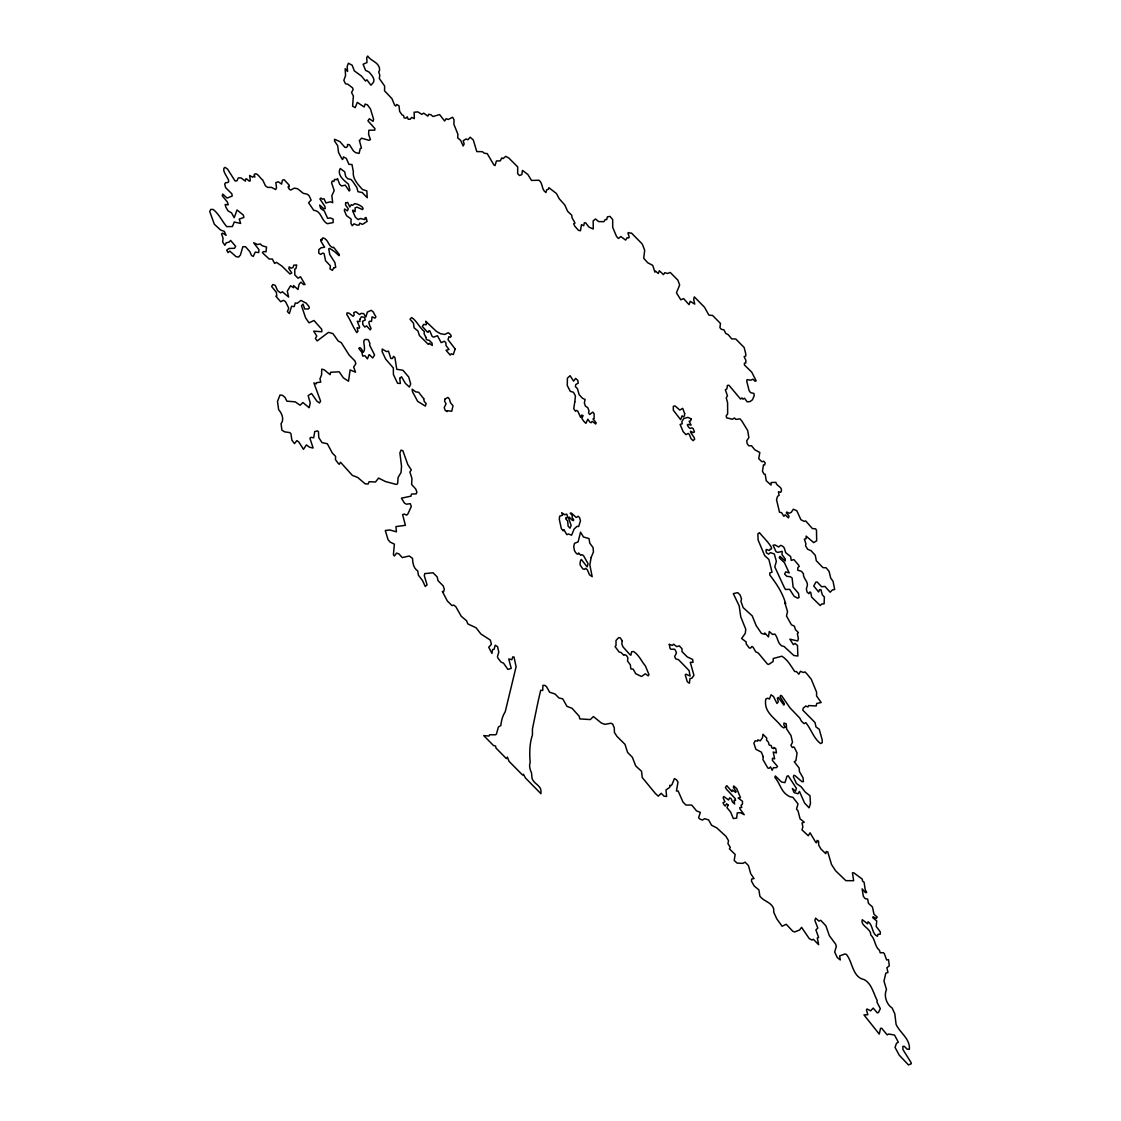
<?xml version="1.0" encoding="UTF-8"?>
<svg xmlns="http://www.w3.org/2000/svg" width="1121" height="1121" viewBox="0 0 1121 1121"><rect width="100%" height="100%" fill="white"/><g stroke="black" fill="none" stroke-linecap="round" stroke-linejoin="round"><path stroke-width="1.5" d="M359.435 140.629L361.452 148.126L360.275 148.448L359.126 153.409L355.567 152.638L353.339 150.817L349.444 144.707L347.51 144.497L347.538 146.276L346.361 147.496L344.862 147.285L339.971 141.68L334.534 139.256L334.562 141.036L337.687 145.73L338.542 152.526L341.947 158.832L342.662 159.56L343.516 156.898L344.89 157.641L346.389 158.551L348.925 164.339L351.98 164.521L353.339 171.611C352.358 178.814 358.103 184.531 362.447 189.505L366.847 190.892L367.24 197.744L362.223 192.518L357.977 191.733L356.856 187.515L352.863 181.56L350.971 179.486L347.734 178.715L345.702 176.515L344.693 171.807L340.252 168.486C336.636 174.96 344.175 180.537 348.435 184.138L349.906 190.066L349.248 191.032L345.226 185.175L341.611 185.974L339.621 184.25L337.491 178.547L336.468 179.738L334.619 179.346L333.82 181.504L332.292 180.999L331.578 182.807L334.198 190.5L331.844 195.699L332.699 202.719L330.345 201.808L325.917 202.943L324.025 198.739L322.456 199.16L320.942 198.025L319.919 199.006L324.894 206.334L325.188 208.66L323.815 208.744L319.639 205.059L320.648 208.38L324.263 210.958L327.64 218.287L330.401 217.978L333.119 219.113L333.161 222.547L327.514 223.71C321.209 221.019 321.699 210.902 313.698 210.272L308.583 202.789L311.12 200.07L309.102 195.741L307.154 194.157L303.245 193.316L297.71 188.804L294.361 188.132L290.703 190.038C289.218 189.995 286.598 185.189 289.288 186.773L289.064 185.035L284.103 179.682L282.464 180.145L281.553 184.096L278.372 181.784L275.85 182.597L276.509 187.852L275.654 189.575L271.492 187.361L267.583 187.389L265.453 185.834L262.748 180.019C260.296 178.771 257.003 171.513 254.229 174.4L254.831 177.048L253.542 176.333L252.631 177.202L249.619 175.465L250.277 180.089C249.787 184.348 245.373 174.456 245.401 181.154L241.015 177.917L238.339 177.861L236.909 180.873L235.046 180.943L227.591 169.131L225.041 167.393L224.158 167.968C221.271 172.592 234.415 183.48 225.657 182.625L224.69 184.096L225.601 187.585L231.879 193.877L232.187 196.035L227.143 198.081L222.687 194.087L222.294 195.811L227.325 201.962L228.278 204.793L225.125 204.512L225.867 207.119L227.969 210.846L231.529 212.864L234.191 217.684L237.035 209.963L243.355 215.064L243.888 217.446L239.235 219.085L240.651 223.443L234.261 222.014L232.425 226.54L226.75 226.652C222.014 221.159 219.141 214.167 213.2 209.459L210.776 209.403L209.725 211.547L214.349 224.242L220.585 230.015L224.312 231.388L226.092 235.34L222.575 233.098L221.566 233.953L223.037 238.114L222.673 242.024L224.873 245.331L226.288 242.739L229.118 242.136L230.59 240.412L235.676 246.368L234.429 248.316L229.02 248.456L226.736 250.165L228.067 252.589L229.763 251.076L236.027 256.625L238.619 257.087L240.455 254.929L242.851 246.69L245.527 246.732L249.787 251.58L251.566 255.518L253.248 256.415L255.28 252.099L258.643 252.575L259.007 249.759L253.654 242.739L257.522 244.532L260.324 243.93L262.062 245.681L266.546 247.054L266.013 251.819L263.673 251.566L262.412 252.407L263.239 253.514L269.194 259.021L272.375 259.063L274.589 263.421L276.411 262.356L281.946 266.111L290.003 274.014L291.81 272.949L288.812 268.578L289.19 266.854L291.012 268.171L293.001 267.541L293.786 265.173L296.729 264.99L295.972 268.451L294.781 269.082L294.809 274.925L298.046 278.218L300.484 276.719L305.094 284.566L303.525 284.552L300.89 282.142L299.097 284.3L297.962 289.498L293.548 285.561L293.604 287.733L290.591 285.743L287.284 291.166L288.643 297.051L282.38 291.782L280.558 292.861L277.588 290.647L275.29 285.407L272.837 284.51L271.604 286.458L276.411 292.385L276.789 295.944L275.836 296.182L280.67 301.731L283.375 300.33L285.477 301.591L288.77 308.191L287.424 311.568L289.372 313.544L291.572 306.299L294.192 306.594L295.285 302.978L297.303 303.259L300.904 300.428L306.229 303.188L309.018 306.622L309.298 308.079L308.191 309.018L304.66 308.962L303.062 304.085L301.507 305.753L305.641 317.93L309.004 322.834L313.964 320.494L321.783 329.336L321.853 331.76L313.698 331.157L316.781 336.048L315.365 338.458L317.187 340.91L328.509 332.334L332.951 333.61L338.136 340.938L341.288 342.676L349.177 355.119L354.965 361.004L355.861 363.68L353.676 367.057L355.511 372.172L350.13 369.944L348.491 381.238L343.362 377.861L339.187 371.794L330.625 372.284L330.092 374.68L324.179 369.776L321.741 369.145L321.587 374.876L319.989 378.786L320.732 382.121L316.542 382.667L316.276 383.872L313.894 382.948L320.592 401.178L319.443 402.985L316.907 401.15L311.554 393.513L308.135 395.601L310.223 402.901L309.158 407.75L302.894 402.537L300.064 405.242L295.257 401.85L286.85 401.164L285.07 397.493L282.562 395.349L280.026 395.012L277.49 401.388L278.625 409.627C281.819 413.257 284.524 419.366 281.077 423.682L281.875 430.114L284.552 431.823L289.807 432.594L290.97 433.785L291.838 440.077L294.473 443.608L296.855 440.609L298.817 442.024L303.469 449.297L306.425 444.911L309.606 447.279L313.123 448.022L309.9 438.213L310.951 437.302L313.67 437.807L314.763 431.557L317.453 430.898L318.434 431.613L318.798 437.638L321.965 442.557L327.346 443.776L332.362 453.108L335.599 456.387L335.459 459.638L338.08 463.155L339.243 464.318L340.532 462.244L352.316 475.346L357.753 477.476L365.082 483.796L368.108 484.034L369.145 481.722L375.507 482.002L378.562 478.078L385.596 481.596L396.372 484.44L397.619 483.754L398.081 477.518L401.066 472.473L401.528 466.266L399.889 452.926L401.01 450.18L402.845 450.656L407.75 464.472L411.281 469.951L409.894 472.011L411.953 478.513L411.617 484.468L415.681 488.924L416.9 492.049L416.199 493.857L411.449 494.081L411.001 496.155L401.444 498.158L404.471 503.133L406.447 504.184L410.328 503.693L411.281 506.566L407.792 514.105L406.615 515.142L404.331 514.077L402.635 514.595L405.382 525.329L395.951 526.59L396.414 531.83L389.842 529.981L385.302 530.485L388.062 539.691L390.094 542.06L394.396 544.161L393.401 554.685L394.382 556.002L396.596 553.115L398.95 553.9L402.271 557.585L409.249 556.002L412.528 558.37C412.752 563.092 413.439 568.137 417.741 570.981L418.413 575.199L422.603 580.72L425.251 586.451L427.073 584.91L424.299 575.704L424.733 573.602L433.07 572.789L437.218 576.979L438.017 580.664L443.187 585.891L444.35 589.31L443.44 592.21L442.347 591.426L447.265 600.87L451.931 605.578L453.599 605.046L455.771 606.615L461.263 616.312L466.588 620.754L467.821 623.907L476.061 627.774L480.895 633.982L490.325 640.077L491.404 644.281L488.742 647.251L491.951 653.417L492.623 649.535L494.137 649.241L495.202 645.206L497.598 646.733L498.789 652.128L497.416 656.766L498.144 658.419L501.143 662.189L503.497 663.1L507.925 669.433L511.232 668.396L508.738 658.938L511.821 659.709L512.787 656.878L514.021 657.032L516.094 666.757L505.221 711.793A65.536 32.341 60.9 0 0 500.835 725.539L498.397 727.025L496.407 734.171L495.37 734.801L489.583 734.773L489.008 736.021L483.74 735.614L493.506 745.535L495.538 746.011L496.014 748.071L506.37 758.609L507.421 757.123L508.976 761.243L522.554 775.031L523.437 774.247L525.413 777.946L540.925 793.696L541.009 790.95C540.7 785.246 533.456 783.579 532.055 778.394L531.494 772.817A11.574 5.717 60.9 0 1 530.191 762.56C529.392 753.578 529.476 743.601 532.461 734.97L532.433 728.916L538.15 701.256L540.7 690.256L542.732 690.466L542.914 685.365L544.988 685.393L546.53 686.739L549.682 692.246L555.035 693.997L558.973 698.005L562.686 698.789L566.988 706.37L572.046 708.304L579.221 716.277L579.795 718.911L590.319 719.556L593.429 716.557L601.332 723.003L604.878 724.334L610.945 723.241L612.584 723.998L614.28 727.767L614.434 732.461L616.984 736.413L624.986 744.33L627.578 752.401L632.356 757.264L635.719 765.937L641.548 771.276L642.249 777.526L655.379 793.5L658.293 796.162L661.222 793.304L664.08 796.204L666.617 796.456L665.972 789.969L669.699 787.362L669.868 785.204L670.919 785.695L672.025 784.518L674.436 778.549L676.481 779.768L677.995 782.178L676.425 791.02L678.135 791.006L683.025 802.104L685.898 805.018L691.727 805.088L696.589 810.903L700.359 812.389L698.621 817.643L699.532 818.862L702.475 820.096L704.534 818.666L708.626 819.913L711.555 825.21L716.781 827.901L725.988 836.364L728.538 840.708L727.935 843.581L730.289 847.448L729.407 848.877L735.166 854.44L734.185 860.452L737.1 863.1L742.817 863.366L745.087 862.161L748.422 865.538L750.734 873.735L754.041 878.542L751.645 879.032L751.476 881.19L754.209 886.024L758.875 889.878L759.884 896.141C763.625 901.522 771.248 901.901 773.658 908.655L773.77 912.284L776.741 918.786L782.094 926.254L786.213 924.293L792.785 931.257L794.649 931.971L799.595 929.996L801.571 927.319L809.25 938.613L812.08 940.029L813.37 939.3L818.638 944.709L817.265 937.941L818.624 937.52L815.906 929.912L817.826 928.034L814.869 920.439L815.598 918.127L819.031 921.112L820.712 920.285L825.883 925.792L829.358 935.699L835.537 944.008L836.35 946.39L834.669 952.023L837.261 957.544L840.288 959.954L839.615 955.933L844.926 953.999L846.397 954.391C852.731 961.944 852.366 977.288 864.221 979.614C871.732 983.72 873.511 993.472 877.211 1000.591L876.902 1002.048L880.349 1008.676L878.444 1012.515L877.267 1012.88L873.203 1008.087L870.639 1010.834L867.051 1008.984L866.421 1009.909L867.836 1014.701L863.969 1014.925L879.256 1034.08L880.546 1028.349L881.61 1028.181L887.187 1034.879L888.603 1034.024L894.516 1035.047L898.341 1042.25L896.506 1043.287L895.034 1047.42L899.336 1055.295L908.486 1064.95L911.275 1063.759L911.023 1062.47L902.951 1049.592L902.839 1046.369L904.367 1046.369L907.113 1049.144L909.369 1049.354C910.322 1038.705 899.981 1033.016 896.085 1024.37L894.81 1013.804L892.162 1008.031C886.487 1004.416 883.614 995.7 886.473 989.549L883.979 981.085L885.814 973.14L887.958 972.453L886.907 967.731L889.289 965.882L888.505 959.646L886.613 959.926L884.329 953.691L883.306 952.654L880.195 952.808L879.467 950.328C874.464 946.306 875.431 939.188 870.737 934.872C871.101 928.3 860.101 926.002 862.273 919.682L867.612 923.83L868.046 921.756C873.231 924.951 871.592 933.849 877.407 936.287L877.953 934.325L880.293 934.199L880.307 931.859L876.188 926.422L876.762 920.958L872.839 917.777L873.049 916.74L876.216 918.379L877.239 917.09L874.002 914.274L872.446 906.945L868.453 903.372L867.64 899.126L865.16 898.622L863.338 896.31L862.119 888.869L865.482 892.582L866.687 892.582L865.188 889.514L864.095 882.213L862.511 881.064L862.287 879.144L853.824 872.811L852.45 872.839L853.656 880.714L845.851 880.658L835.579 870.751L831.502 864.487L827.774 851.904L826.233 851.526L825.785 853.712L820.936 849.031L818.708 845.108L818.582 841.17L817.111 840.4L816.634 842.768L815.78 842.389L810.049 832.791L808.283 835.762L802.019 829.904L802.86 826.934L802.033 822.996L804.303 822.197L800.086 818.876L798.012 810.833L796.513 809.068L798.026 803.953L792.869 797.311L789.955 796.723C780.833 792.491 780.805 784.322 774.807 777.329L775.326 775.956L781.561 782.038L784.952 782.626L786.998 776.166L788.245 775.788L796.386 788.287L795.532 791.23L792.365 788.497L794.088 792.603L798.04 793.766L799.455 791.412L804.528 802.958L809.11 807.835L810.455 803.519L809.993 795.728L805.284 792.085L801.249 786.872L796.456 783.523L793.346 776.769L793.92 775.228L795.251 775.844L802.061 781.743L803.421 781.645L803 777.75L799.427 771.542L799.175 768.081L794.257 761.762L795.924 760.725L797.045 752.99L794.523 747.735L793.724 746.922L792.379 747.539L790.908 745.311L792.519 742.27L791.02 735.586L786.606 728.916L786.227 723.858L783.971 723.059L783.831 724.881L785.303 727.095L783.677 727.907L781.351 726.296C774.877 717.664 763.401 712.311 765.797 699L767.675 698.201L769.44 699.014L771.066 694.782L773.392 696.407L776.979 703.47L778.296 701.858L777.371 698.229L778.268 697.43L783.887 705.095L784.238 703.498L780.076 696.842L780.622 695.426L781.547 695.637L790.053 707.94L799.749 718.015L801.487 721.237L804.107 723.648L805.761 722.639C811.226 729.112 813.454 738.207 820.614 743.559L822.268 742.663L822.141 739.65L819.227 729.253L815.976 726.926L815.009 722.513L802.79 710.139L803.182 708.248L805.705 706.034L807.947 706.973L808.619 705.557L816.186 705.992L816.705 703.47L821.175 702.517L816.578 695.959L816.606 692.203L811.282 679.256L806.84 673.791L804.99 671.913L803.365 672.53L800.45 671.269L798.881 674.225L796.456 671.577L794.761 671.563C790.767 665.86 787.979 660.059 781.869 656.205L773.252 658.489L773.168 661.46L768.74 664.417L767.479 664.094L758.286 653.053L755.694 651.777L753.074 647.223L751.911 646.425L750.58 648.134L749.276 647.966L746.166 643.86L746.208 641.983L741.626 638.48L745.255 633.365L745.773 629.315L740.743 616.76L739.173 605.858L733.316 593.64L737.758 592.645L740.238 595.181L741.499 598.922L740.953 601.388L743.181 607.638L752.219 615.863L756.157 625.56L761.453 633.407L764.508 634.234L764.774 632.987L768.474 636.924L769.272 631.487L772.593 634.486L774.765 634.038C778.142 637.527 777.357 643.538 782.164 646.088L783.971 646.411L793.864 655.519L797.872 656.009L797.493 645.458L794.929 643.412L793.36 644.645L789.843 639.18L797.704 640.974L798.376 638.662L797.381 633.701L798.376 632.58L795.434 629.596L794.369 626.163L791.426 624.803L786.494 615.99L787.531 611.548L784.742 602.495L785.695 603.813C782.626 592.855 776.643 583.929 769.847 575.073L769.791 572.901L772.061 572.2L768.88 559.491L764.662 555.554L758.09 539.958L757.88 533.792L759.548 532.685C760.262 534.423 776.545 549.977 770.099 549.178C769.454 553.228 764.438 545.409 766.484 552.849L768.656 554.166L770.393 552.611L774.303 553.956L776.363 561.299L774.793 566.89L784.069 586.998L785.457 589.464L789.66 589.338L794.088 596.288L797.69 598.18L799.049 597.451L798.53 593.415L793.108 587.054L792.099 577.974L790.291 576.67L786.886 576.348L784.602 574.036L785.751 571.878L789.184 572.915L784.434 562.686L779.235 557.754L779.894 556.324L785.162 560.976L785.246 558.973L782.01 554.629L782.206 551.35L777.778 552.429L776.026 551.686L773.07 545.212L775.059 544.946L778.619 547.006L780.72 545.324L782.486 546.067L784.182 547.805L785.737 552.681L790.613 556.562L791.286 560.43L793.822 559.561L798.656 565.18L799.217 566.427L797.886 567.548L797.732 570.155L801.459 571.332L803.421 573.742C802.944 578.268 807.582 580.664 807.442 585.134L806.363 589.001L807.078 592.098L808.928 593.696L809.838 591.986L810.721 592.336L811.632 597.129L820.236 605.522L821.721 603.995L824.131 603.813L824.341 596.947L822.38 594.957L820.894 589.618L819.507 589.632L818.638 591.972L813.734 585.989L815.906 582.135L817.125 581.967L821.665 586.773L824.888 586.423L830.213 592.21L832.455 589.87L834.683 589.52L833.015 581.21L830.703 578.058L829.106 571.43L826.107 567.787L822.996 567.632L816.326 560.752L815.275 555.301L811.1 550.733L807.61 549.22L805.523 545.745L805.915 543.783L804.36 539.187L806.125 538.612L806.139 536.104L813.692 542.62L816.677 540.784L816.494 530.233L815.626 528.846L812.403 528.58L805.733 520.957L804.177 521.377L800.898 519.71L796.821 510.742L793.332 509.228L791.23 512.367L789.072 513.25L786.844 512.003L786.339 512.858L789.016 516.08L788.483 517.93L785.12 514.861L783.845 516.291L781.589 512.647L779.515 512.241L776.531 499.686L777.526 496.421L779.081 495.286L778.45 491.769L780.664 492.315L781.407 491.04C782.444 486.626 776.264 486.22 775.858 482.352L771.178 482.52L771.01 485.057L766.232 480.713L765.209 474.253L764.074 474.113L762.476 471.31L763.457 464.851L764.592 464.991L765.195 462.889L763.709 461.207L761.93 461.768L758.721 458.685L759.828 452.52L754.727 449.717L751.532 445.78L748.688 445.78L747.147 443.524L746.726 440.735L748.87 437.666L747.679 430.548L742.06 421.328L740.028 418.834L735.88 419.408L734.479 417.979L732.517 419.254L726.632 417.853L726.184 415.877L727.655 413.887L727.585 402.621L726.226 397.829L727.459 395.839L725.357 389.8L726.856 388.931L727.417 385.4L728.944 385.246L740.561 399.076L741.948 397.927L743.027 399.174L744.54 398.179L747.118 401.808L749.949 401.626L752.457 399.763L754.237 395.671L753.858 393.429L750.58 392.63L749.15 390.683L746.74 381.322L747.076 379.641L750.916 380.173L752.906 379.178L755.12 381.252L756.185 380.832L751.701 372.074L744.414 364.998L744.442 363.19L745.815 362.91L745.857 360.275L744.12 356.66L745.731 355.96L745.787 354.026L744.148 347.496L735.768 338.99L731.691 338.878L728.384 334.815L725.777 333.427L723.998 329.938L721.251 329.238L719.92 327.612L720.481 323.465L712.606 315.463L708.92 315.141L704.478 307.21L694.319 296.883L693.675 299.153L694.74 304.113L690.214 301.297L689.065 304.66L683.586 298.606L680.783 299.811L676.453 292.805L679.648 285.028L677.911 280.208L670.26 272.459L667.598 273.482L664.795 272.697L663.464 274.631L659.372 270.75L658.279 273.496L655.519 271.1L654.902 272.137L652.744 265.383L647.714 262.748L643.72 258.278L644.687 250.291L642.305 244.056L631.431 233L630.1 233.182C624.523 230.099 632.58 239.614 627.143 237.68L625.63 240.104L620.838 236.545L618.414 238.479L616.508 236.391L612.697 227.353L612.697 219.59L610.006 216.395L607.428 216.857L606.699 219.632L605.27 219.492L603.925 221.664L598.656 221.594L595.531 218.987L593.163 220.823L593.261 228.992L588.987 227.115L585.652 222.827L584.321 222.813L583.705 225.783L581.491 224.648L580.454 230.786L578.338 230.225L574.737 226.106L573.672 223.682L574.863 223.303L574.653 222.196L572.158 218.077L571.668 215.106L567.702 211.407L564.746 204.919L559.295 198.837L556.436 193.499L548.856 187.683L548.365 189.253L546.684 189.813L545.941 192.546C541.261 189.687 543.139 183.284 539.005 180.243L531.494 180.439L527.879 174.498L522.484 170.392L521.811 174.61L519.415 175.507L517.636 173.489L517.72 166.931L508.738 157.935L505.739 156.365L503.035 158.607L501.69 157.977L500.33 160.864L496.421 160.962L495.062 165.544L493.899 164.913L487.201 153.605L484.286 153.255L482.38 151.685L476.789 151.587L473.314 140.027L470.175 137.21L467.919 139.761L466.028 138.962L463.197 140.742L464.164 143.992L463.169 145.968L460.633 140.391L457.732 137.869L457.886 134.184L453.921 124.375L453.991 119.639L452.59 117.243L448.204 119.513L446.13 118.672L444.645 121.012L439.586 114.58L432.986 116.528L430.814 114.636L428.614 114.328L427.872 116.15L423.668 113.151L421.79 114.384L417.951 111.918L414.139 112.212L414.308 118.658L411.645 117.411L410.258 119.218L408.268 119.302L407.203 116.766L406.068 118.195L404.163 117.873L403.56 115.491L402.047 114.917L399.594 111.287L399.034 105.864L396.722 104.477L395.699 106.033L394.606 105.08L391.958 98.676L384.545 90.801L384.657 86.065L379.318 78.512L379.781 75.121L378.716 71.94L379.641 70.133C379.585 62.103 371.233 61.557 367.716 56.05L366.721 57.451L366.987 62.566L363.078 64.247L365.6 70.385L368.893 71.954C372.915 76.074 375.661 80.222 372.69 83.29L370.911 85.196L366.861 79.787L365.544 81.062L361.396 76.032L354.334 70.875L352.162 65.228L348.379 63.238L347.132 66.559L347.58 71.464L345.156 68.703L345.562 75.597L343.839 80.334L345.52 83.767L347.776 84.187L352.512 87.83L353.157 89.498L351.56 92.497L353.367 96.056L352.597 106.159L355.203 107.63L357.319 102.375L364.157 106.999L365.124 104.085L367.436 104.842L370.462 108.961L373.573 119.232L373.083 121.32L369.299 118.77L367.94 120.858L374.918 128.579L374.778 130.162L368.865 130.218L368.585 134.268L370.434 139.607L368.963 140.293L361.537 138.191L359.435 140.629M359.939 319.345L359.925 321.587L357.235 321.251L359.631 327.262L359.168 328.229L357.123 327.71L357.935 331.157L356.884 332.629C352.821 327.066 350.831 320.634 346.739 314.412L347.09 312.843L349.065 313.179L353.059 316.29L354.152 315.141L353.76 312.591L355.875 311.75L359.561 314.553L361.004 313.418L363.596 313.572L365.95 316.921L367.366 312.086L371.191 310.321L373.209 311.918L375.913 316.907L374.946 318.154L372.032 316.837L371.499 321.489C366.525 319.541 370.042 326.393 371.065 328.397L370.252 329.952L366.609 325.903L364.815 327.038L362.854 324.572L362.629 321.251L365.278 320.017L364.451 317.285L361.326 316.837L359.939 319.345M345.618 202.887L345.548 205.003L348.281 208.87L347.398 210.874L344.623 209.024L344.385 210.706L346.473 215.582L351.097 219.029L350.943 223.415L352.232 225.699L354.04 223.808L357.319 225.209L359.196 224.901L359.729 223.107L362.475 224.382L367.113 221.426L366.063 217.488L365.04 217.81L364.914 219.604L360.472 218.511L358.16 219.604L355.385 217.194L352.555 210.748L352.989 210.089L355.105 211.701L355.133 207.889L356.968 207.147L362.601 209.599C365.082 207.455 357.515 203.728 354.712 203.644L352.695 205.269L351.307 204.681L349.808 207.007L347.678 202.369L345.618 202.887M622.169 640.82L621.847 644.085L623.024 646.915L629.652 654.342L630.885 655.239L631.599 651.805L633.603 651.511C639.166 655.168 641.562 661.488 645.458 666.042L648.989 674.66L648.204 675.851L645.276 673.791L641.548 676.509L635.747 673.721L633.155 669.097L630.871 668.957L630.324 664.781L627.536 661.068L627.872 657.775L626.415 655.393L624.607 654.65L623.921 655.407L620.978 652.436L619.254 652.142L615.065 646.621L616.032 645.43L616.004 640.511L618.554 637.695L620.305 637.849L622.169 640.82M591.089 557.585L589.842 565.04L592.196 576.698L589.45 574.751L587.348 569.748L585.638 568.361L584.601 569.328L582.85 568.908L580.174 565.012A12.667 6.25 60.9 0 1 581.351 559.463L587.124 566.834L588.105 563.793L583.523 555.61L581.897 554.629L580.748 555.315L578.576 552.947C578.212 556.52 574.891 551.854 574.428 550.425L573.728 546.684L574.456 543.377L578.114 541.891L580.552 532.153L583.509 537.001L588.987 538.57L589.814 543.251L593.051 547.538L593.443 551.952L591.089 557.585M425.868 337.309L426.372 339.579L429.385 340.434L432.089 343.194L432.258 345.45L429.329 343.25L428.74 344.413L427.928 344.049L419.394 335.487L417.951 331.017L414.097 327.78L413.467 323.156L410.006 319.205L411.617 317.523C416.69 320.746 419.394 327.528 424.453 331.676L424.032 333.568L425.868 337.309M574.793 401.879L573.742 408.675L575.507 411.323L576.334 410.468L577.707 411.001L580.594 417.348L581.715 415.078L583.088 415.625L581.841 418.413L583.789 421.23L585.877 423.36L587.838 419.184L589.772 422.014L591.103 422.729L592.252 421.342L595.699 424.004L596.176 422.785L592.981 418.904L594.116 418.567L594.102 413.691L592.743 412.108L589.688 414.504L588.553 412.906L589.001 410.818L587.768 407.666L585.358 406.068L584.349 402.915L585.092 399.44L582.57 398.347L579.137 394.634L577.455 388.693L575.367 386.563L575.816 384.489L578.226 383.144L577.777 380.369L575.662 378.408L573.574 381.14L570.085 375.689L567.394 378.225L567.282 385.526L570.281 391.341L573.476 392.266L575.437 395.965L574.793 401.879M368.851 355.231L367.408 358.874L364.914 355.707L362.756 356.072L361.845 352.274L358.832 348.575C359.617 345.45 362.756 350.635 362.728 351.896L363.274 352.288C367.212 347.692 359.449 337.463 368.277 339.719L369.958 343.643L369.622 345.198L374.61 355.021L372.69 358.005L369.566 354.839L368.851 355.231M763.275 756.801L762.911 759.534L767.843 768.025L769.104 768.347L770.547 766.89L772.145 770.253L773.42 767.689L776.461 767.675L777.484 766.386L772.425 760.472L772.509 758.23L774.653 758.875L773.21 751.995L776.433 752.948L775.788 748.646L773.966 747.371L773.714 748.646L771.78 747.847L771.29 745.619L769.146 744.975L768.403 742.102L766.526 740.182L766.764 738.108L762.981 734.283L762.448 737.786L760.29 740.813L757.824 739.846L757.558 741.121L755.148 740.799L753.873 743.195L755.862 749.276L761.383 752.163L763.275 756.801M455.168 348.953L453.29 354.53L451.188 353.816L450.222 355.091L446.032 350.27L449.017 349.472L446.046 345.604L445.85 342.578L444.294 341.274L441.184 342.648L437.442 335.725L433.449 337.183L431.977 336.118L430.044 331.312L429.063 330.611L428.11 332.334L427.227 331.858L422.295 326.421L423.121 325.272C423.093 322.974 426.737 326.295 426.428 323.815L425.714 321.251L436.405 331.41L440.693 333.792L444.785 334.436L448.232 332.741L450.292 334.282L451.301 336.146L450.348 337.295L448.932 336.692L448.008 339.691L455.168 348.953M728.132 805.088L726.954 807.652L730.556 811.954L733.344 818.54L736.651 818.12L737.254 812.865L740.491 812.711L744.232 814.715L739.986 808.956L739.79 807.61L741.738 807.47L741.093 805.2L742.41 804.261L742.536 801.319L738.122 797.97L740.449 797.577L736.721 788.624L733.765 785.947L733.33 787.278L736.105 791.566L735.628 792.365L732.293 789.955L731.957 791.552L726.786 785.653L725.455 787.39L726.366 789.128L735.264 798.642L735.516 800.52A2.817 1.387 60.9 0 0 734.073 800.52L734.619 804.009L732.475 801.991L731.228 798.783L729.659 797.844L728.566 799.988L723.844 796.499L723.101 797.704L724.951 801.865L723.017 802.678L723.634 804.289L725.203 806.041L726.646 803.757L728.132 805.088M423.738 398.74L424.256 401.486L426.176 403.602L425.335 406.096L417.643 401.318L412.528 391.832L412.15 389.197L415.709 391.86L418.637 392.266L423.738 398.74M684.637 413.495L684.441 415.989L683.25 416.802L682.114 415.807L680.601 419.66L673.315 410.216L673.315 406.334L675.094 405.956L679.802 410.076L682.717 408.338L684.637 413.495M564.311 530.373L566.848 534.675L568.431 533.974L571.626 535.193L574.106 529.056L576.979 526.366L578.674 526.506L580.482 520.761L579.571 517.678L578.156 516.249L576.306 517.524L571.388 513.082L570.225 513.18L572.2 515.338L572.144 517.58L573.686 519.724L573.49 520.662L572.032 520.046L569.09 517.061L568.669 518.35L571.15 525.469L569.986 528.187L568.123 526.141L567.674 520.929L565.783 519.009L565.979 517.482L567.016 517.972L567.59 516.683L566.722 514.077L564.704 514.749L561.691 512.689L562.588 515.184L559.617 516.206L559.323 519.513L561.355 528.678L563.204 530.836L563.751 529.658L564.311 530.373M399.721 378.352L400.379 383.452L397.577 383.27L393.429 374.624L393.317 367.94L385.666 359.098L382.149 351.644L382.205 349.037L386.451 351.588L388.511 351.181L390.795 358.468L392.392 358.496L393.583 356.352L394.914 357.529L396.75 369.299L402.929 370.252L408.703 377.006L410.706 383.999L409.347 387.039L405.368 383.354L401.486 376.768L399.721 378.352M669.293 644.379L670.05 648.4L670.947 649.297L674.576 649.199L675.697 650.867L676.453 652.997L674.66 656.472L675.641 658.812L678.527 659.709L689.079 670.54L690.088 676.033L685.954 674.155L685.253 674.94L687.313 681.792L689.415 683.235L689.961 678.625L691.909 678.149L693.941 675.332L690.256 662.259L693.016 662.357L692.68 659.456L687.243 656.906L681.96 651.553L682.016 648.765L679.284 645.864L676.72 646.635L673.623 644.169L672.432 645.388L669.293 644.379M444.925 399.076L444.617 401.248L446.074 403.812L444.224 407.512L445.163 410.328L447.055 411.617L447.391 410.72L451.721 411.253L453.024 405.76L450.446 402.691L449.381 398.978L447.868 397.437L444.925 399.076M691.096 418.862L690.662 420.879L689.121 421.16L691.111 425.139L688.182 424.383C685.94 424.004 689.037 428.18 690.27 428.488L691.769 427.802L693.1 428.53L694.474 431.907L693.086 432.594L690.662 431.235L690.396 431.949L694.137 437.498L694.642 439.25L693.1 440.651L691.054 438.689L689.359 434.486L688.098 433.449L685.982 434.654L683.151 431.641L680.111 424.453L682.241 423.78L681.82 421.734L683.754 418.525L687.958 417.376L691.096 418.862M333.722 267.919L332.447 270.371L329.98 268.816L330.429 265.887L325.552 260.759L324.109 253.668L322.932 253.038L320.578 254.397L318.784 253.136L318.812 249.605L321.096 247.797L324.6 247.237L320.746 240.889L321.012 239.67L322.259 239.992L321.195 239.67L322.918 237.862C328.257 238.955 328.061 245.933 332.727 247.657L333.582 247.209L339.411 254.635L339.004 255.7L334.661 251.665L329.588 248.372L328.733 248.82L329.742 254.509L334.899 262.552L335.725 267.33L333.722 267.919"/></g></svg>
